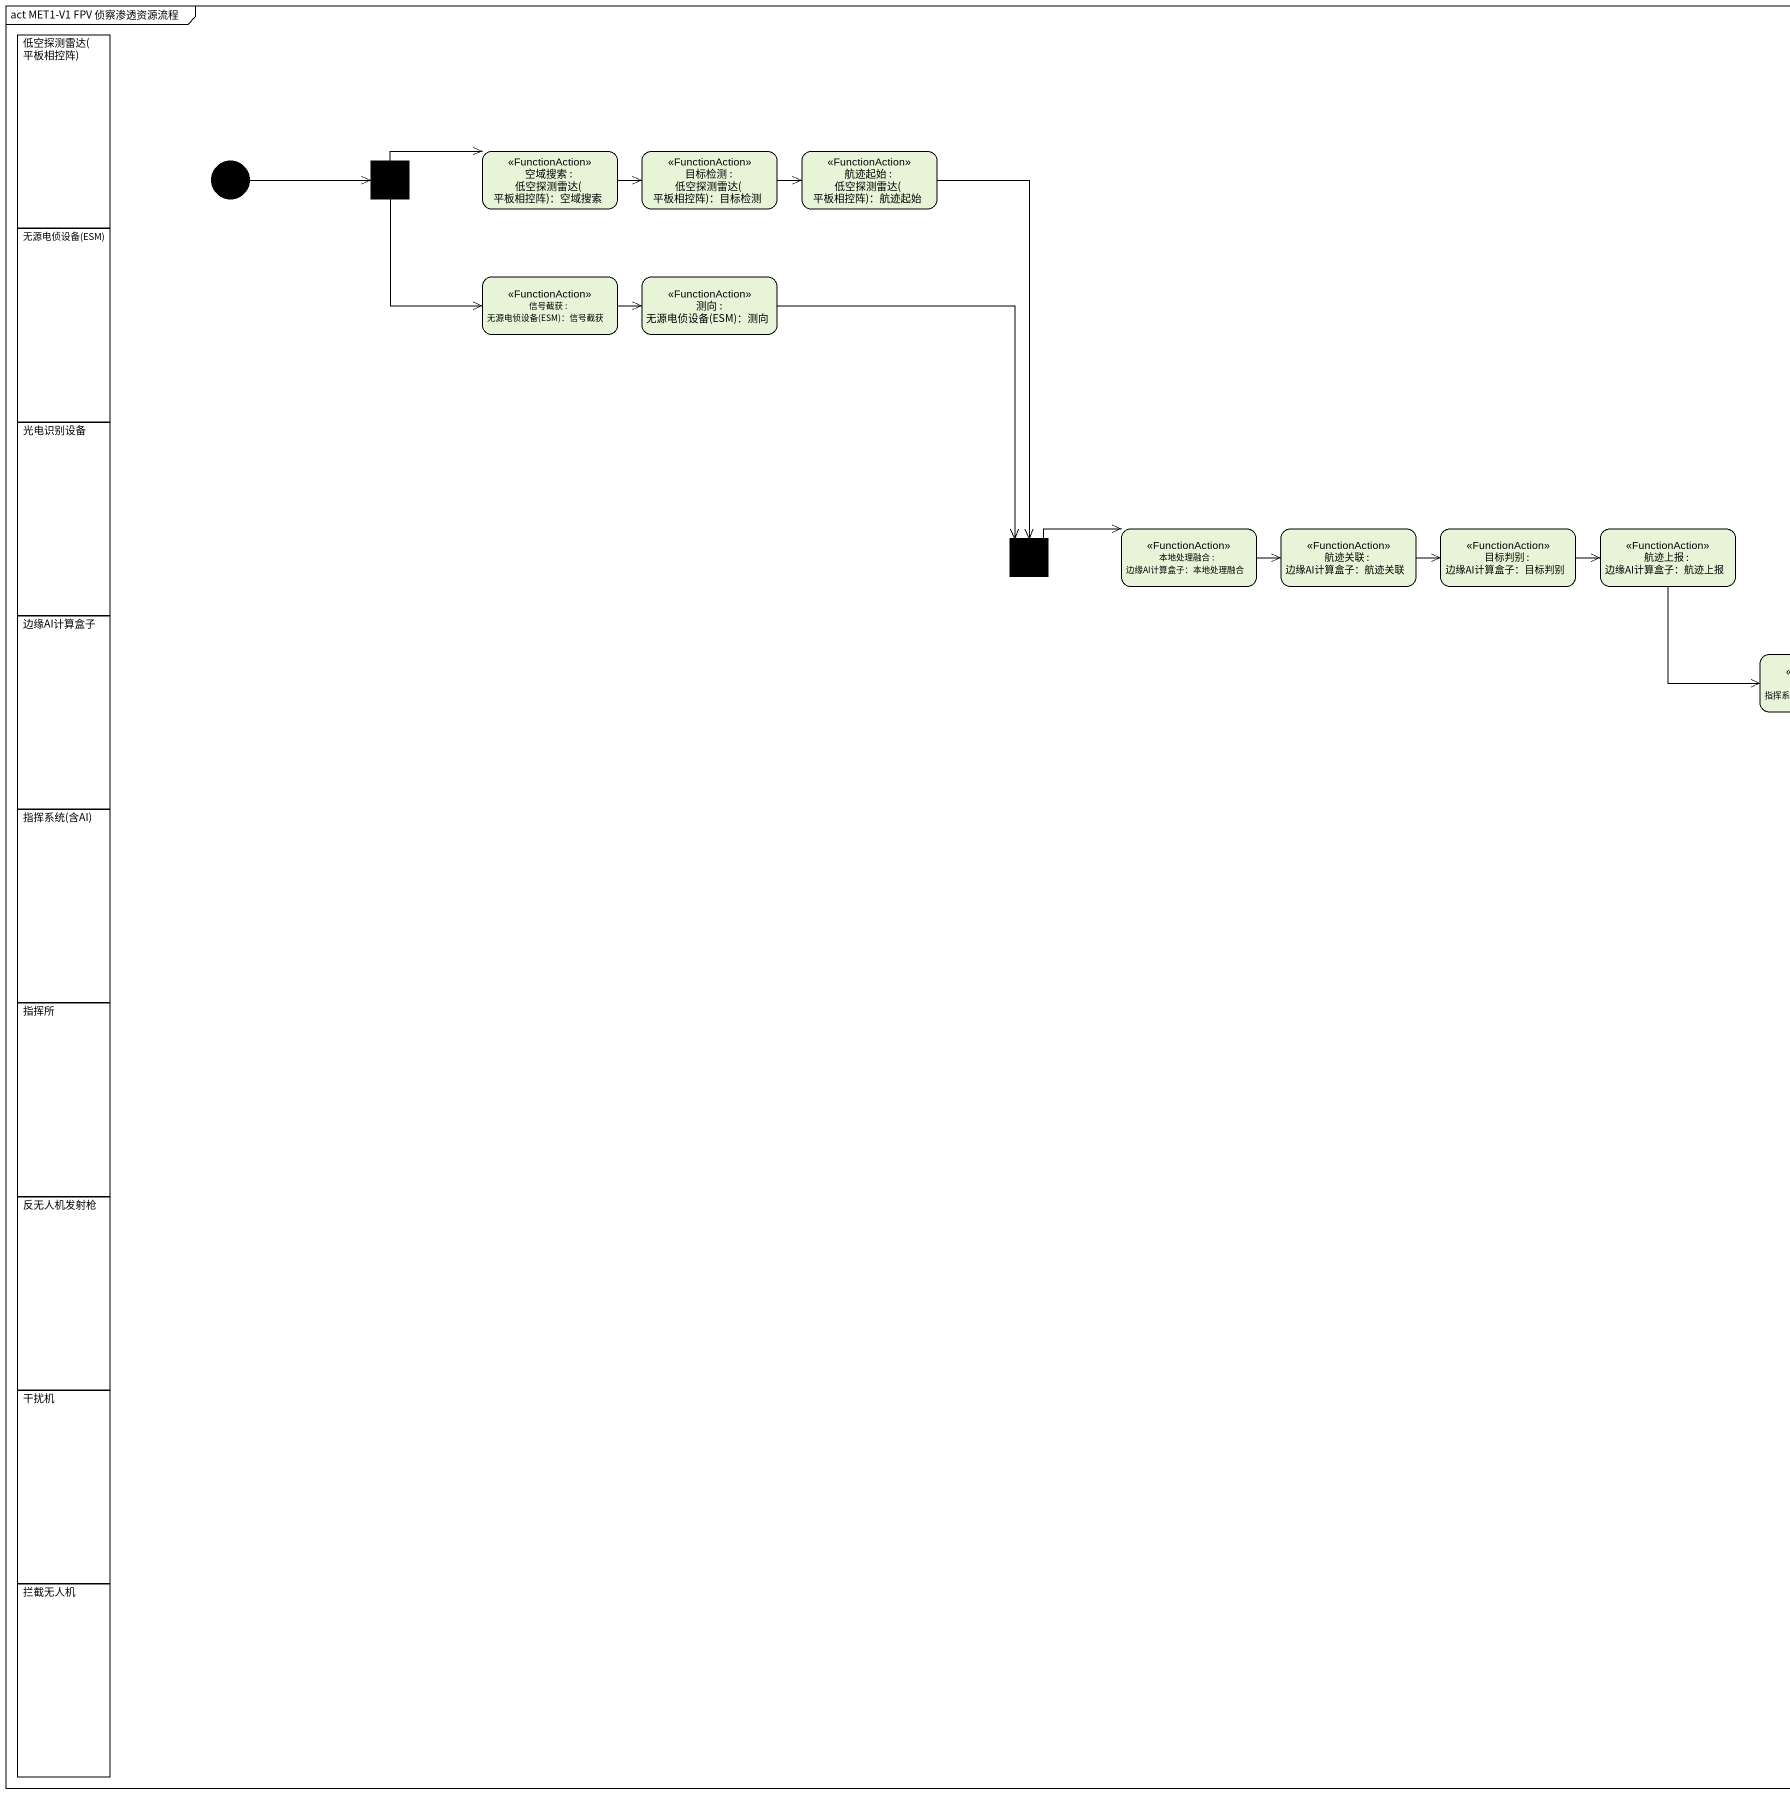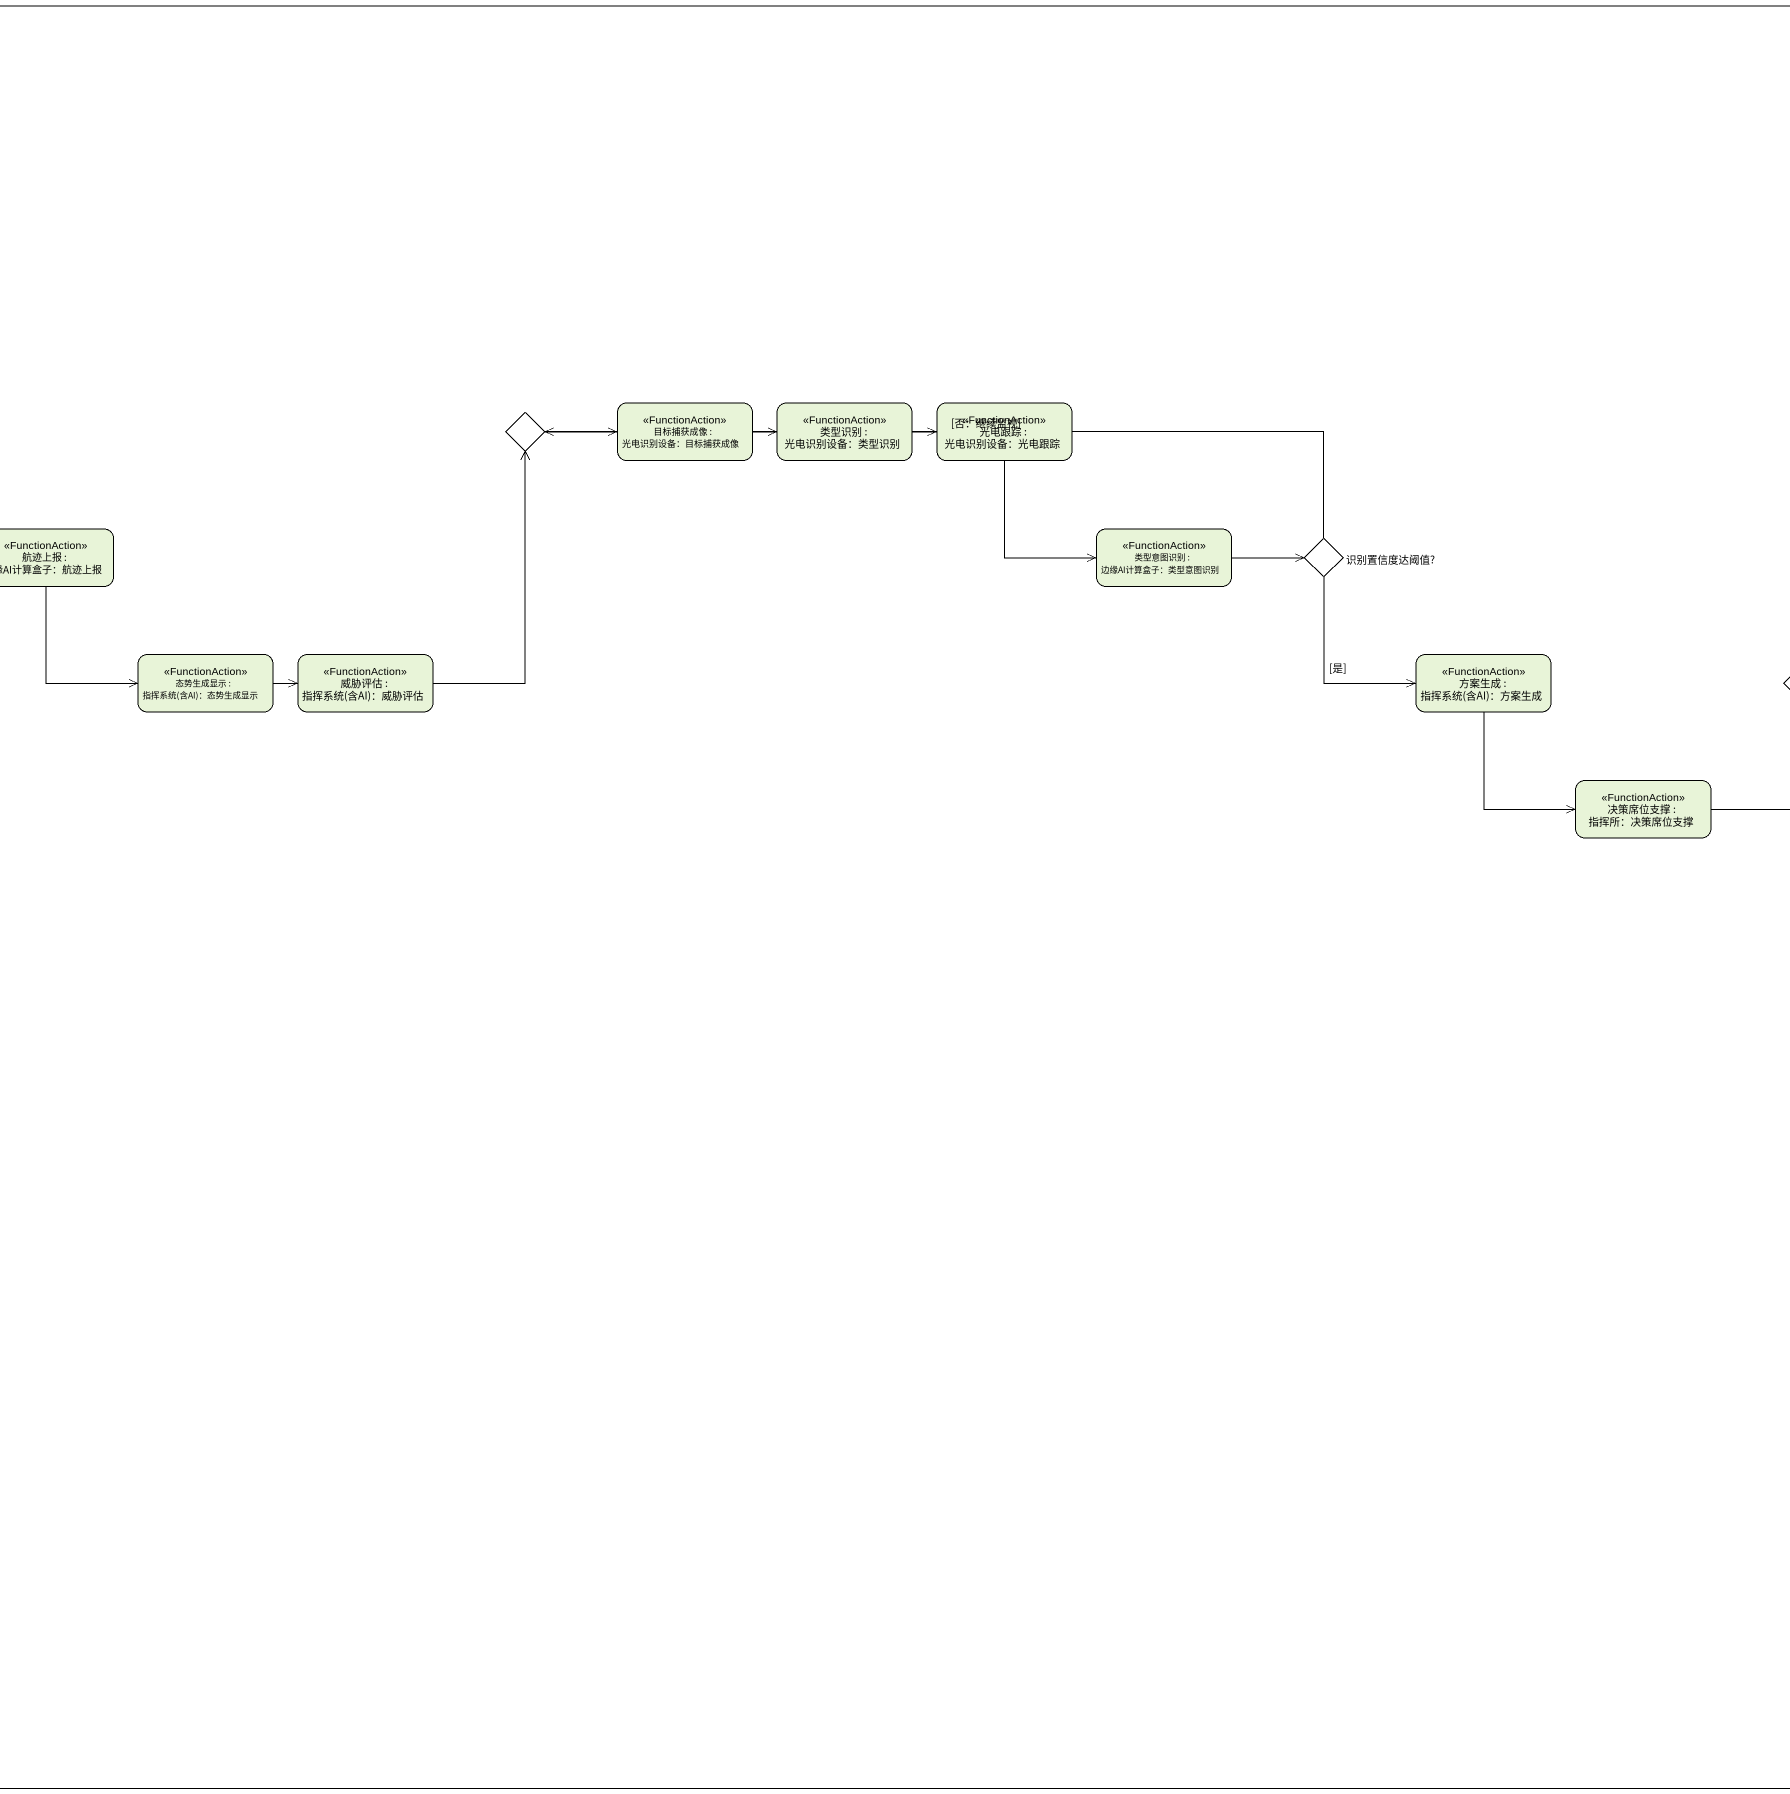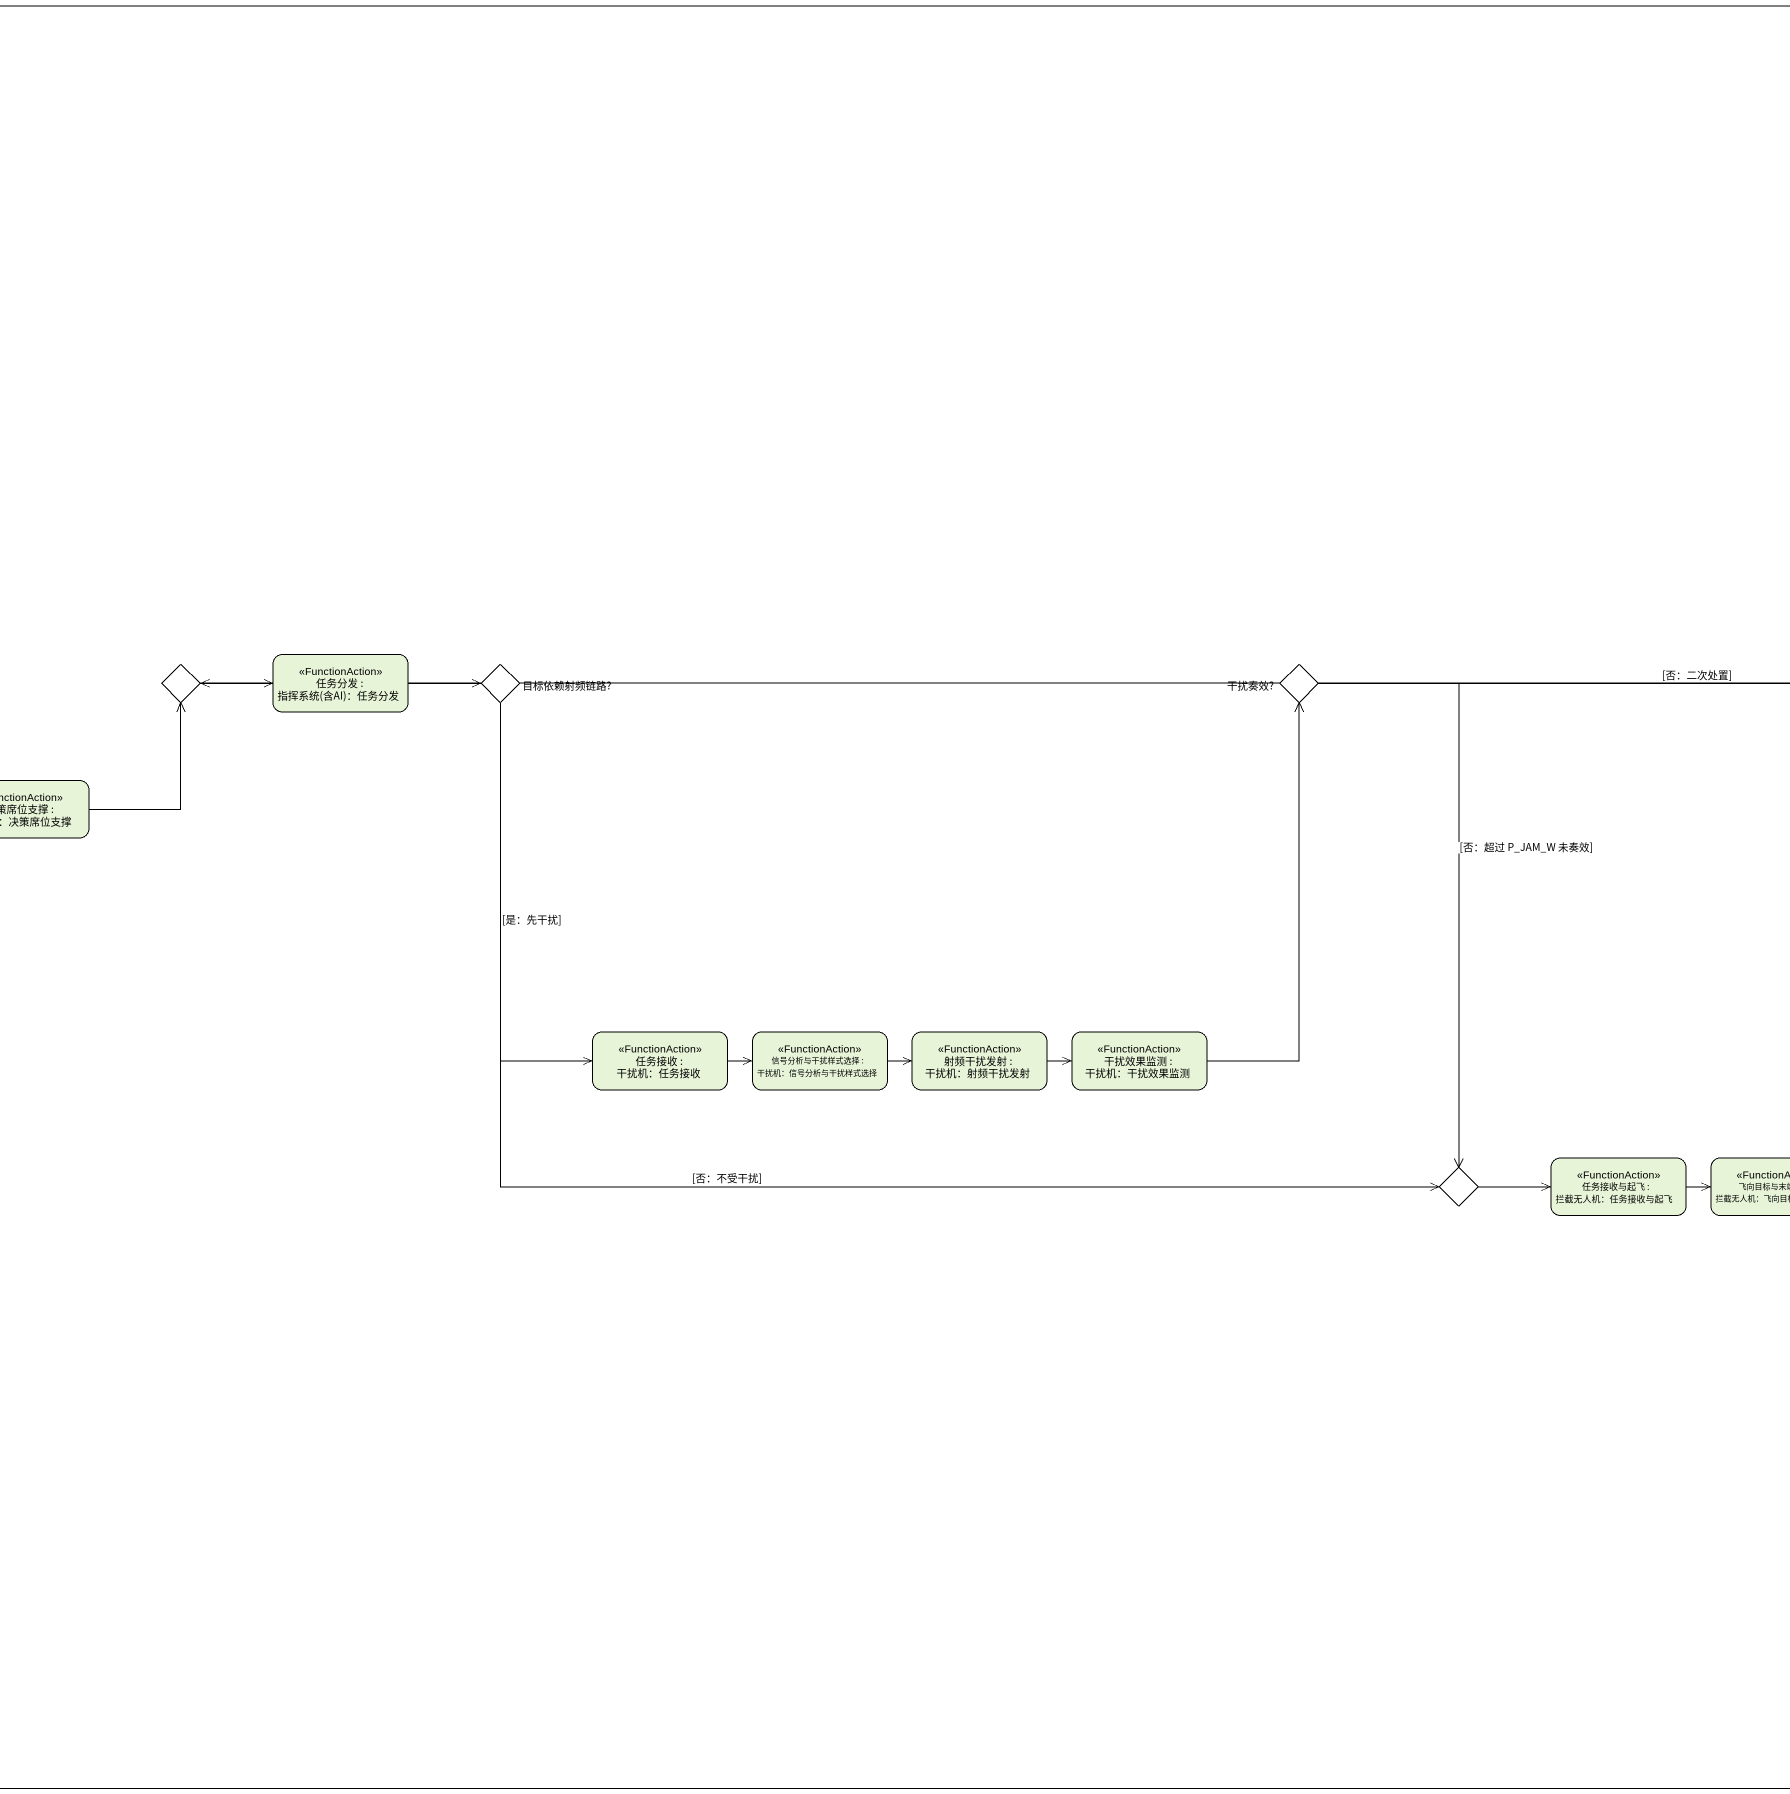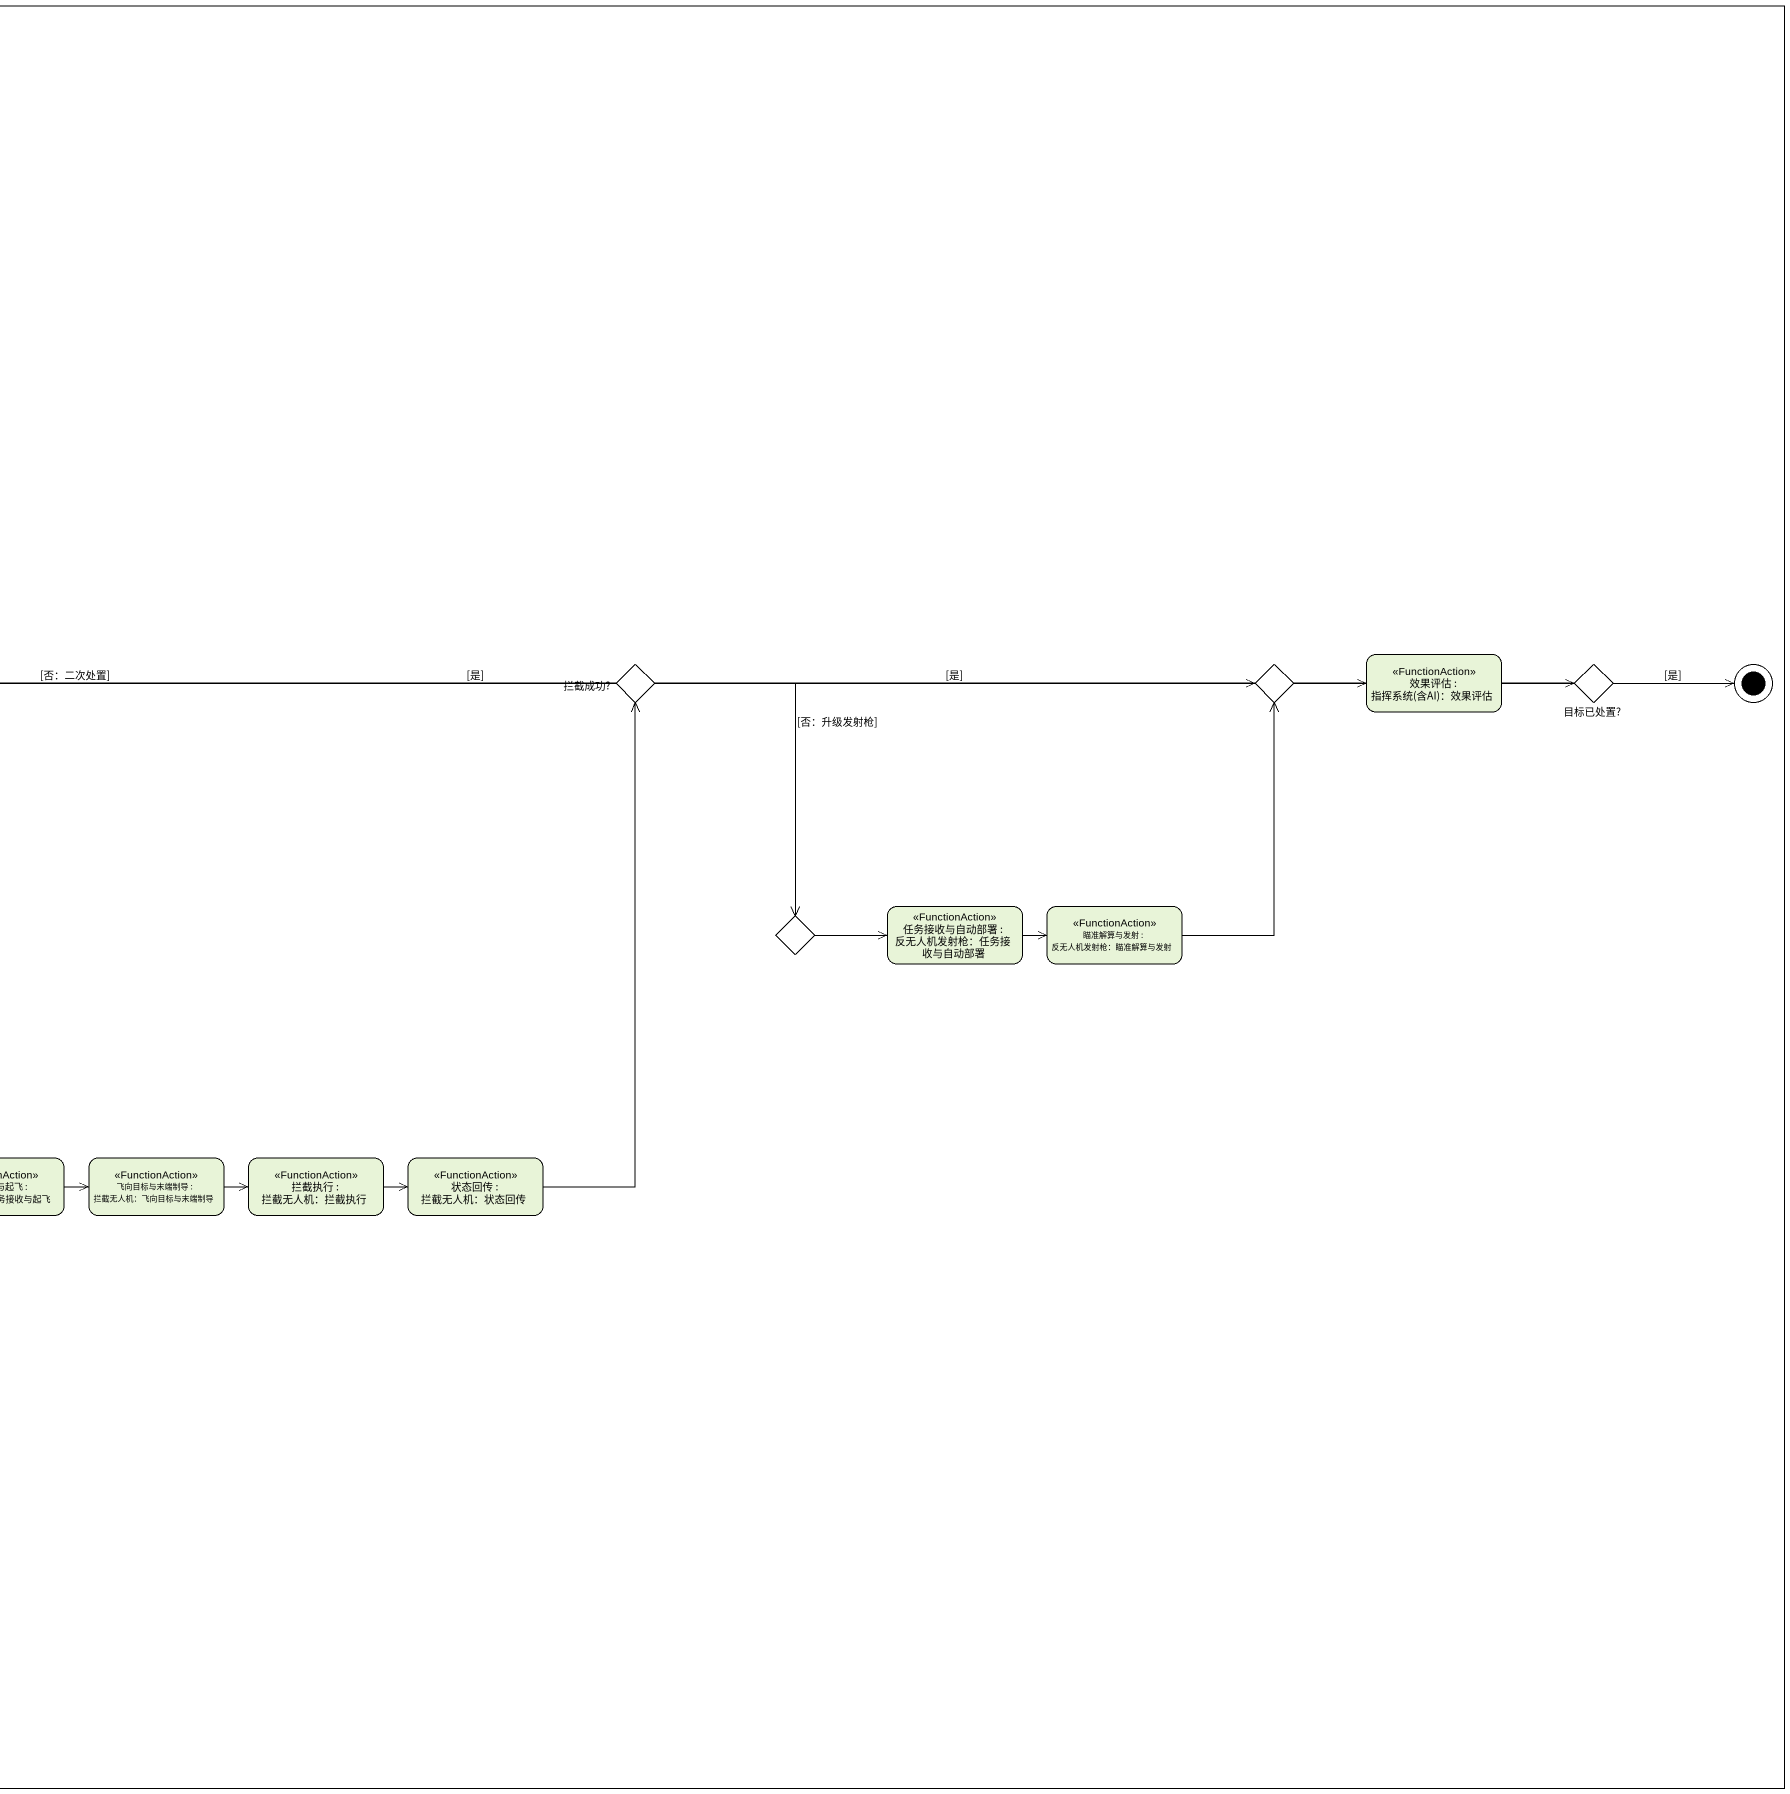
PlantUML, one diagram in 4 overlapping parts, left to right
@startuml
mainframe act MET1-V1 FPV 侦察渗透资源流程
hide empty description
state "低空探测雷达(平板相控阵)" as 低空探测雷达_平板相控阵 <<partition>>
state fork1 <<fork>>
state "空域搜索 : 低空探测雷达(平板相控阵)：空域搜索" as 空域搜索 <<FunctionAction>>
state "目标检测 : 低空探测雷达(平板相控阵)：目标检测" as 目标检测 <<FunctionAction>>
state "航迹起始 : 低空探测雷达(平板相控阵)：航迹起始" as 航迹起始 <<FunctionAction>>
state "无源电侦设备(ESM)" as 无源电侦设备_ESM <<partition>>
state "信号截获 : 无源电侦设备(ESM)：信号截获" as 信号截获 <<FunctionAction>>
state "测向 : 无源电侦设备(ESM)：测向" as 测向 <<FunctionAction>>
state 光电识别设备 <<partition>>
state choice1 <<choice>>
state "目标捕获成像 : 光电识别设备：目标捕获成像" as 目标捕获成像 <<FunctionAction>>
state "类型识别 : 光电识别设备：类型识别" as 类型识别 <<FunctionAction>>
state "光电跟踪 : 光电识别设备：光电跟踪" as 光电跟踪 <<FunctionAction>>
state "本地处理融合 : 边缘AI计算盒子：本地处理融合" as 本地处理融合 <<FunctionAction>>
state "航迹关联 : 边缘AI计算盒子：航迹关联" as 航迹关联 <<FunctionAction>>
state "目标判别 : 边缘AI计算盒子：目标判别" as 目标判别 <<FunctionAction>>
state "航迹上报 : 边缘AI计算盒子：航迹上报" as 航迹上报 <<FunctionAction>>
state "类型意图识别 : 边缘AI计算盒子：类型意图识别" as 类型意图识别 <<FunctionAction>>
state fork2 <<join>>
state "识别置信度达阈值?" as 识别置信度达阈值 <<choice>>
state 边缘AI计算盒子 <<partition>>
state "态势生成显示 : 指挥系统(含AI)：态势生成显示" as 态势生成显示 <<FunctionAction>>
state "威胁评估 : 指挥系统(含AI)：威胁评估" as 威胁评估 <<FunctionAction>>
state "方案生成 : 指挥系统(含AI)：方案生成" as 方案生成 <<FunctionAction>>
state "任务分发 : 指挥系统(含AI)：任务分发" as 任务分发 <<FunctionAction>>
state "效果评估 : 指挥系统(含AI)：效果评估" as 效果评估 <<FunctionAction>>
state choice2 <<choice>>
state "目标依赖射频链路?" as 目标依赖射频链路 <<choice>>
state "干扰奏效?" as 干扰奏效 <<choice>>
state "拦截成功?" as 拦截成功 <<choice>>
state choice3 <<choice>>
state "目标已处置?" as 目标已处置 <<choice>>
state "决策席位支撑 : 指挥所：决策席位支撑" as 决策席位支撑 <<FunctionAction>>
state "指挥系统(含AI)" as 指挥系统_含AI <<partition>>
state choice4 <<choice>>
state "任务接收与自动部署 : 反无人机发射枪：任务接收与自动部署" as 任务接收与自动部署 <<FunctionAction>>
state "瞄准解算与发射 : 反无人机发射枪：瞄准解算与发射" as 瞄准解算与发射 <<FunctionAction>>
state 指挥所 <<partition>>
state "任务接收 : 干扰机：任务接收" as 任务接收 <<FunctionAction>>
state "信号分析与干扰样式选择 : 干扰机：信号分析与干扰样式选择" as 信号分析与干扰样式选择 <<FunctionAction>>
state "射频干扰发射 : 干扰机：射频干扰发射" as 射频干扰发射 <<FunctionAction>>
state "干扰效果监测 : 干扰机：干扰效果监测" as 干扰效果监测 <<FunctionAction>>
state choice5 <<choice>>
state "任务接收与起飞 : 拦截无人机：任务接收与起飞" as 任务接收与起飞 <<FunctionAction>>
state "飞向目标与末端制导 : 拦截无人机：飞向目标与末端制导" as 飞向目标与末端制导 <<FunctionAction>>
state "拦截执行 : 拦截无人机：拦截执行" as 拦截执行 <<FunctionAction>>
state "状态回传 : 拦截无人机：状态回传" as 状态回传 <<FunctionAction>>
state 反无人机发射枪 <<partition>>
state 干扰机 <<partition>>
state 拦截无人机 <<partition>>
[*] -right-> fork1
fork1 -right-> 空域搜索
fork1 --> 信号截获
空域搜索 -right-> 目标检测
目标检测 -right-> 航迹起始
航迹起始 --> fork2
信号截获 -right-> 测向
测向 --> fork2
choice1 -right-> 目标捕获成像
目标捕获成像 -right-> 类型识别
类型识别 -right-> 光电跟踪
光电跟踪 --> 类型意图识别
本地处理融合 -right-> 航迹关联
航迹关联 -right-> 目标判别
目标判别 -right-> 航迹上报
航迹上报 --> 态势生成显示
类型意图识别 -right-> 识别置信度达阈值
fork2 -right-> 本地处理融合
识别置信度达阈值 -left-> choice1 : [否：继续监视]
识别置信度达阈值 --> 方案生成 : [是]
态势生成显示 -right-> 威胁评估
威胁评估 -up-> choice1
方案生成 --> 决策席位支撑
任务分发 -right-> 目标依赖射频链路
效果评估 -right-> 目标已处置
choice2 -right-> 任务分发
目标依赖射频链路 --> 任务接收 : [是：先干扰]
目标依赖射频链路 -right-> choice5 : [否：不受干扰]
干扰奏效 -right-> choice3 : [是]
干扰奏效 --> choice5 : [否：超过 P_JAM_W 未奏效]
拦截成功 -right-> choice3 : [是]
拦截成功 --> choice4 : [否：升级发射枪]
choice3 -right-> 效果评估
目标已处置 -left-> choice2 : [否：二次处置]
决策席位支撑 -up-> choice2
choice4 -right-> 任务接收与自动部署
任务接收与自动部署 -right-> 瞄准解算与发射
瞄准解算与发射 -up-> choice3
任务接收 -right-> 信号分析与干扰样式选择
信号分析与干扰样式选择 -right-> 射频干扰发射
射频干扰发射 -right-> 干扰效果监测
干扰效果监测 -up-> 干扰奏效
choice5 -right-> 任务接收与起飞
任务接收与起飞 -right-> 飞向目标与末端制导
飞向目标与末端制导 -right-> 拦截执行
拦截执行 -right-> 状态回传
状态回传 -up-> 拦截成功
目标已处置 -right-> [*] : [是]
@enduml
